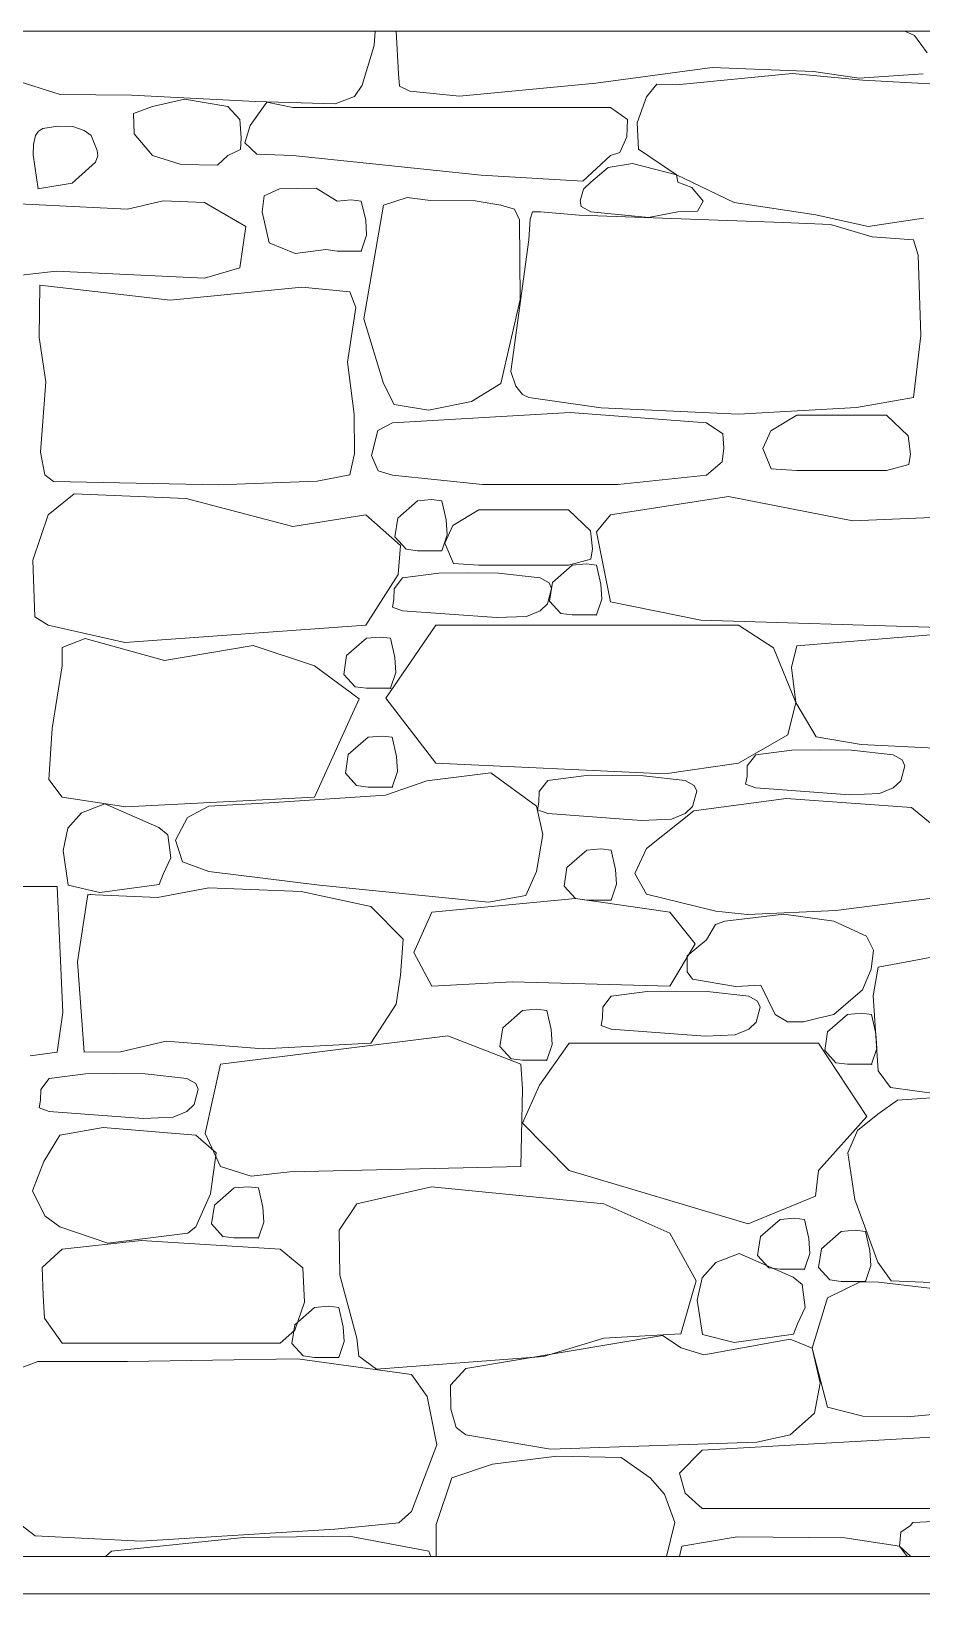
# Model space of a CAD drawing. Header units: millimetres. Extents: x 2399 to 111977, y 1313 to 59551.
# Drawn here: x 37740 to 38907, y 29122 to 31170 of the extents above; entities that cross this region are included whole.
import ezdxf

# ---------------------------------------------------------------- set-up
doc = ezdxf.new("R2010")
doc.units = ezdxf.units.MM
doc.layers.add('hatch1', color=7, linetype='Continuous', lineweight=20, true_color=0x6a6a6a)
doc.layers.add('main line', color=7, linetype='Continuous', lineweight=13)

# ---------------------------------------------------------------- blocks, each defined once
blk = doc.blocks.new('*X7')
at = {"layer": 'hatch1', "color": 251, "linetype": 'Continuous', "lineweight": 20, "true_color": 0x6a6a6a}
for p, q in [((34062, 7766.6), (34063.2, 7785.2)), ((34090.8, 7785.2), (34094, 7729.5)), ((34770.7, 7779.4), (34757.8, 7785.2)), ((34046.4, 7714.3), (34062, 7766.6)), ((34787.2, 7756.7), (34770.7, 7779.4)), ((34094, 7729.5), (34095.4, 7713.1)), ((34352.7, 7717.1), (34505.1, 7737.6)), ((34610, 7730), (34458.3, 7714.9)), ((34505.1, 7737.6), (34638, 7732.3)), ((34702.8, 7721), (34610, 7730)), ((34638, 7732.3), (34698, 7723.8)), ((34698, 7723.8), (34781.8, 7729.5)), ((34814.8, 7714.9), (34702.8, 7721)), ((33597.9, 7718.7), (33650.1, 7702.1)), ((33650.1, 7702.1), (33743.6, 7701.2)), ((33743.6, 7701.2), (33906.5, 7693.2)), ((34036.1, 7699.7), (34046.4, 7714.3)), ((34095.4, 7713.1), (34108.8, 7706.7)), ((34108.8, 7706.7), (34173.9, 7700.2)), ((34173.9, 7700.2), (34352.7, 7717.1)), ((34432.7, 7715.9), (34419.2, 7699)), ((34458.3, 7714.9), (34432.7, 7715.9)), ((33771.2, 7686.6), (33746.2, 7677.4)), ((33813.1, 7696.3), (33771.2, 7686.6)), ((33870.2, 7686.6), (33813.1, 7696.3)), ((33885.8, 7669.6), (33870.2, 7686.6)), ((33921.3, 7692.1), (33899.2, 7661.5)), ((33906.5, 7693.2), (34010.7, 7690.1)), ((33955.4, 7685.2), (33921.3, 7692.1)), ((34371.9, 7685.2), (33955.4, 7685.2)), ((34010.7, 7690.1), (34036.1, 7699.7)), ((34394.1, 7669.3), (34371.9, 7685.2)), ((34419.2, 7699), (34406.9, 7665.3)), ((33647.4, 7660.6), (33627.7, 7657.9)), ((33666.7, 7660.3), (33647.4, 7660.6)), ((33681.8, 7655.2), (33666.7, 7660.3)), ((33746.2, 7677.4), (33747.3, 7650.6)), ((33887.6, 7645.5), (33885.8, 7669.6)), ((33899.2, 7661.5), (33892.5, 7639)), ((34393.4, 7646.9), (34394.1, 7669.3)), ((34406.9, 7665.3), (34408.8, 7630.6)), ((33617.8, 7648.5), (33615.1, 7636.9)), ((33621.8, 7654.3), (33617.8, 7648.5)), ((33627.7, 7657.9), (33621.8, 7654.3)), ((33690.8, 7648.5), (33681.8, 7655.2)), ((33697.1, 7633.2), (33690.8, 7648.5)), ((33747.3, 7650.6), (33771.2, 7622.5)), ((33886.5, 7630.3), (33887.6, 7645.5)), ((33892.5, 7639), (33908.3, 7624.1)), ((34384.2, 7626.3), (34393.4, 7646.9)), ((33615.1, 7636.9), (33614.8, 7623.2)), ((33614.8, 7623.2), (33621.2, 7578.6)), ((33696.7, 7613.7), (33699.5, 7622.1)), ((33698.7, 7628.8), (33697.1, 7633.2)), ((33699.5, 7622.1), (33698.7, 7628.8)), ((33771.2, 7622.5), (33809.1, 7610.7)), ((33856.6, 7609.6), (33870.2, 7622.5)), ((33870.2, 7622.5), (33886.5, 7630.3)), ((33908.3, 7624.1), (33955.4, 7622.5)), ((33955.4, 7622.5), (34202.4, 7596.6)), ((34335.5, 7588.6), (34371.9, 7622.5)), ((34371.9, 7622.5), (34384.2, 7626.3)), ((34408.8, 7630.6), (34458.3, 7597.2)), ((33666.1, 7585.9), (33696.7, 7613.7)), ((33809.1, 7610.7), (33856.6, 7609.6)), ((34368.8, 7606.6), (34345.9, 7587.5)), ((34400.8, 7612), (34368.8, 7606.6)), ((34458.3, 7597.2), (34400.8, 7612)), ((33620.9, 7578.5), (33666.1, 7585.9)), ((33937.8, 7578.7), (33917.8, 7569.4)), ((33986, 7579.3), (33937.8, 7578.7)), ((34013.4, 7562.5), (33986, 7579.3)), ((34202.4, 7596.6), (34335.5, 7588.6)), ((34336.4, 7578.3), (34332.3, 7563)), ((34345.9, 7587.5), (34336.4, 7578.3)), ((34458.3, 7597.2), (34534.2, 7560.7)), ((34460.1, 7587.5), (34458.3, 7597.2)), ((34478.5, 7580.5), (34460.1, 7587.5)), ((34493.2, 7562.4), (34478.5, 7580.5)), ((33738.5, 7552.1), (33562, 7560.8)), ((33785.2, 7562.9), (33738.5, 7552.1)), ((33839.4, 7560.8), (33785.2, 7562.9)), ((33893.9, 7529.2), (33839.4, 7560.8)), ((33917.8, 7569.4), (33915.2, 7548.5)), ((34031.9, 7564.1), (34013.4, 7562.5)), ((34045.1, 7562.5), (34031.9, 7564.1)), ((34050.9, 7537.4), (34045.1, 7562.5)), ((34074.2, 7557.2), (34048.5, 7408.3)), ((34105.4, 7567.2), (34074.2, 7557.2)), ((34135.8, 7563.5), (34105.4, 7567.2)), ((34194.4, 7562.7), (34135.8, 7563.5)), ((34228, 7557.2), (34194.4, 7562.7)), ((34245.9, 7551.8), (34228, 7557.2)), ((34332.3, 7563), (34333.3, 7555.5)), ((34485.8, 7549.5), (34493.2, 7562.4)), ((34534.2, 7560.7), (34641.2, 7544.4)), ((33915.2, 7548.5), (33924.5, 7507.7)), ((34052.1, 7517.8), (34050.9, 7537.4)), ((34252.7, 7538), (34245.9, 7551.8)), ((34253.5, 7433.5), (34252.7, 7538)), ((34266.4, 7538.7), (34264.9, 7511.6)), ((34269.5, 7548.4), (34266.4, 7538.7)), ((34280.2, 7548.7), (34269.5, 7548.4)), ((34330.6, 7544.2), (34280.2, 7548.7)), ((34598.2, 7534.5), (34330.6, 7544.2)), ((34333.3, 7555.5), (34345.9, 7548.6)), ((34345.9, 7548.6), (34421.9, 7541)), ((34421.9, 7541), (34460.1, 7548.6)), ((34460.1, 7548.6), (34485.8, 7549.5)), ((34641.2, 7544.4), (34709.9, 7529.4)), ((34709.9, 7529.4), (34782.3, 7540.1)), ((33885.8, 7475.2), (33893.9, 7529.2)), ((34045.1, 7497.1), (34052.1, 7517.8)), ((34660.5, 7532.1), (34598.2, 7534.5)), ((34715, 7515.8), (34660.5, 7532.1)), ((34769.2, 7511.6), (34715, 7515.8)), ((33924.5, 7507.7), (33958.4, 7493.7)), ((33958.4, 7493.7), (33998.4, 7499.1)), ((33998.4, 7499.1), (34013.4, 7497.1)), ((34013.4, 7497.1), (34045.1, 7497.1)), ((34264.9, 7511.6), (34244.6, 7364.4)), ((34775.4, 7491.6), (34769.2, 7511.6)), ((33839.4, 7461.4), (33885.8, 7475.2)), ((34778.6, 7386.5), (34775.4, 7491.6)), ((33562, 7461.4), (33645.1, 7470.7)), ((33645.1, 7470.7), (33839.4, 7461.4)), ((33623.7, 7452.4), (33622.9, 7384)), ((33794.3, 7432.8), (33623.7, 7452.4)), ((33967.3, 7449.7), (33794.3, 7432.8)), ((34030.2, 7443.7), (33967.3, 7449.7)), ((34037.8, 7423.1), (34030.2, 7443.7)), ((34027.2, 7351.6), (34037.8, 7423.1)), ((34228, 7323.5), (34253.5, 7433.5)), ((34048.5, 7408.3), (34074.2, 7323.5)), ((33622.9, 7384), (33631.5, 7325.5)), ((34769.2, 7305), (34778.6, 7386.5)), ((34244.6, 7364.4), (34241.1, 7339.2)), ((34035.9, 7283.5), (34027.2, 7351.6)), ((34241.1, 7339.2), (34247.6, 7320.2)), ((33631.5, 7325.5), (33624.3, 7233.7)), ((34074.2, 7323.5), (34088, 7296)), ((34189.7, 7299.9), (34228, 7323.5)), ((34247.6, 7320.2), (34256.6, 7309.2)), ((34088, 7296), (34133.1, 7288.6)), ((34133.1, 7288.6), (34189.7, 7299.9)), ((34256.6, 7309.2), (34264.9, 7305)), ((34264.9, 7305), (34359.7, 7291.8)), ((34359.7, 7291.8), (34539.6, 7283.2)), ((34539.6, 7283.2), (34694.3, 7292)), ((34694.3, 7292), (34769.2, 7305)), ((34036.4, 7231.8), (34035.9, 7283.5)), ((34086, 7272), (34066.9, 7261.9)), ((34319.2, 7285.7), (34086, 7272)), ((34497.9, 7272), (34319.2, 7285.7)), ((34519.3, 7257.7), (34497.9, 7272)), ((34616.1, 7281.9), (34582, 7261.6)), ((34733.6, 7281.9), (34616.1, 7281.9)), ((34762.3, 7254.8), (34733.6, 7281.9)), ((34066.9, 7261.9), (34058.3, 7229.3)), ((34520.3, 7238.8), (34519.3, 7257.7)), ((34582, 7261.6), (34571.5, 7238.3)), ((34765.1, 7230.8), (34762.3, 7254.8)), ((33624.3, 7233.7), (33630.2, 7203.7)), ((34030.2, 7203.7), (34036.4, 7231.8)), ((34058.3, 7229.3), (34067.1, 7209.2)), ((34518.3, 7220.9), (34520.3, 7238.8)), ((34571.5, 7238.3), (34582.5, 7211.6)), ((34762.9, 7217.3), (34765.1, 7230.8)), ((34067.1, 7209.2), (34086, 7203.4)), ((34497.9, 7203.4), (34518.3, 7220.9)), ((34582.5, 7211.6), (34616.1, 7209.3)), ((34616.1, 7209.3), (34733.6, 7209.3)), ((34733.6, 7209.3), (34762.9, 7217.3)), ((33630.2, 7203.7), (33641.7, 7195.1)), ((33641.7, 7195.1), (33858.1, 7190.8)), ((33858.1, 7190.8), (33987.1, 7195.6)), ((33987.1, 7195.6), (34030.2, 7203.7)), ((34086, 7203.4), (34204, 7191)), ((34204, 7191), (34381.5, 7191.3)), ((34381.5, 7191.3), (34497.9, 7203.4)), ((33668.8, 7178.9), (33634.6, 7151.4)), ((33815.5, 7172.9), (33668.8, 7178.9)), ((33955.2, 7136.2), (33815.5, 7172.9)), ((34118.9, 7169.7), (34092.9, 7147.1)), ((34137.3, 7171.4), (34118.9, 7169.7)), ((34150.6, 7169.7), (34137.3, 7171.4)), ((34156.3, 7144.7), (34150.6, 7169.7)), ((34526.6, 7175.2), (34371.9, 7151.4)), ((34689.7, 7143.5), (34526.6, 7175.2)), ((33634.6, 7151.4), (33614.2, 7091.8)), ((34050.9, 7151.4), (33955.2, 7136.2)), ((34096.4, 7111.2), (34050.9, 7151.4)), ((34199.3, 7157.8), (34165.3, 7137.5)), ((34316.8, 7157.8), (34199.3, 7157.8)), ((34345.5, 7130.6), (34316.8, 7157.8)), ((34371.9, 7151.4), (34353.7, 7129)), ((34876.2, 7151.4), (34689.7, 7143.5)), ((34092.9, 7147.1), (34089.2, 7122.6)), ((34165.3, 7137.5), (34154.7, 7114.2)), ((34157.6, 7125), (34156.3, 7144.7)), ((34348.4, 7106.7), (34345.5, 7130.6)), ((34353.7, 7129), (34371.9, 7037.2)), ((34089.2, 7122.6), (34103.9, 7106.3)), ((34093.5, 7073.2), (34096.4, 7111.2)), ((34103.9, 7106.3), (34118.9, 7104.4)), ((34150.6, 7104.4), (34157.6, 7125)), ((34154.7, 7114.2), (34165.8, 7087.5)), ((34346.1, 7093.2), (34348.4, 7106.7)), ((33614.2, 7091.8), (33617.1, 7017.8)), ((34118.9, 7104.4), (34150.6, 7104.4)), ((34165.8, 7087.5), (34199.3, 7085.2)), ((34316.8, 7085.2), (34346.1, 7093.2)), ((34340.2, 7087), (34321.8, 7085.4)), ((34353.4, 7085.4), (34340.2, 7087)), ((34050.9, 7006.9), (34093.5, 7073.2)), ((34099.3, 7068.8), (34088.2, 7054.3)), ((34146.6, 7075), (34099.3, 7068.8)), ((34184.1, 7075.2), (34146.6, 7075)), ((34225, 7074.9), (34184.1, 7075.2)), ((34199.3, 7085.2), (34316.8, 7085.2)), ((34279.6, 7068.8), (34225, 7074.9)), ((34291.3, 7062.4), (34279.6, 7068.8)), ((34321.8, 7085.4), (34295.7, 7062.8)), ((34359.2, 7060.3), (34353.4, 7085.4)), ((34088.2, 7054.3), (34087.8, 7040.4)), ((34289.4, 7034.8), (34294.7, 7054.7)), ((34294.7, 7054.7), (34291.3, 7062.4)), ((34295.7, 7062.8), (34292, 7038.2)), ((34360.4, 7040.7), (34359.2, 7060.3)), ((34087.8, 7040.4), (34086, 7030.5)), ((34086, 7030.5), (34099.3, 7025.6)), ((34099.3, 7025.6), (34222.2, 7016.6)), ((34261.6, 7018.1), (34279.6, 7025.6)), ((34279.6, 7025.6), (34289.4, 7034.8)), ((34292, 7038.2), (34306.8, 7022)), ((34353.4, 7020.1), (34360.4, 7040.7)), ((34371.9, 7037.2), (34490.3, 7013.5)), ((33617.1, 7017.8), (33634.6, 7006.9)), ((33634.6, 7006.9), (33734.9, 6983.9)), ((33734.9, 6983.9), (34050.9, 7006.9)), ((34142.9, 7006.9), (34077.5, 6910.9)), ((34539.6, 7006.9), (34142.9, 7006.9)), ((34222.2, 7016.6), (34261.6, 7018.1)), ((34306.8, 7022), (34321.8, 7020.1)), ((34321.8, 7020.1), (34353.4, 7020.1)), ((34490.3, 7013.5), (34803.9, 7003.6)), ((34585.5, 6977), (34539.6, 7006.9)), ((33683.2, 6989.4), (33652.8, 6977.6)), ((33786.9, 6960.5), (33683.2, 6989.4)), ((34051.9, 6989.5), (34025.8, 6966.9)), ((34070.3, 6991.1), (34051.9, 6989.5)), ((34083.6, 6989.5), (34070.3, 6991.1)), ((34089.3, 6964.4), (34083.6, 6989.5)), ((34853.4, 6999.2), (34616.1, 6979.8)), ((33652.8, 6977.6), (33653, 6953.4)), ((33903.2, 6980.2), (33786.9, 6960.5)), ((33983.9, 6953.4), (33903.2, 6980.2)), ((34025.8, 6966.9), (34022.2, 6942.3)), ((34090.6, 6944.8), (34089.3, 6964.4)), ((34614.9, 6905.2), (34585.5, 6977)), ((34616.1, 6979.8), (34609.2, 6951.4)), ((33653, 6953.4), (33639.6, 6871.3)), ((34042.3, 6910.1), (33983.9, 6953.4)), ((34022.2, 6942.3), (34036.9, 6926.1)), ((34083.6, 6924.1), (34090.6, 6944.8)), ((34609.2, 6951.4), (34614.9, 6905.2)), ((34036.9, 6926.1), (34051.9, 6924.1)), ((34051.9, 6924.1), (34083.6, 6924.1)), ((33983.9, 6781.4), (34042.3, 6910.1)), ((34077.5, 6910.9), (34142.9, 6826)), ((34604.2, 6863.1), (34614.9, 6905.2)), ((34614.9, 6905.2), (34641.6, 6860.4)), ((33639.6, 6871.3), (33635.2, 6804.4)), ((34072.4, 6861.4), (34054, 6859.8)), ((34085.7, 6859.8), (34072.4, 6861.4)), ((34539.6, 6826), (34604.2, 6863.1)), ((34641.6, 6860.4), (34700.5, 6850.4)), ((34054, 6859.8), (34027.9, 6837.2)), ((34091.4, 6834.8), (34085.7, 6859.8)), ((34609.7, 6843), (34562.4, 6836.8)), ((34647.2, 6843.2), (34609.7, 6843)), ((34688, 6842.9), (34647.2, 6843.2)), ((34742.6, 6836.8), (34688, 6842.9)), ((34700.5, 6850.4), (34894.6, 6840.6)), ((34027.9, 6837.2), (34024.3, 6812.7)), ((34092.7, 6815.1), (34091.4, 6834.8)), ((34142.9, 6826), (34443.3, 6811.9)), ((34443.3, 6811.9), (34539.6, 6826)), ((34551.3, 6822.2), (34550.9, 6808.3)), ((34562.4, 6836.8), (34551.3, 6822.2)), ((34754.4, 6830.3), (34742.6, 6836.8)), ((34752.5, 6802.7), (34757.8, 6822.6)), ((34757.8, 6822.6), (34754.4, 6830.3)), ((33635.2, 6804.4), (33653, 6781.4)), ((34024.3, 6812.7), (34039, 6796.4)), ((34131, 6802.8), (34076.9, 6783.9)), ((34085.7, 6794.5), (34092.7, 6815.1)), ((34215, 6813.3), (34131, 6802.8)), ((34275, 6769.5), (34215, 6813.3)), ((34289.5, 6803.1), (34278.4, 6788.6)), ((34336.8, 6809.3), (34289.5, 6803.1)), ((34374.3, 6809.6), (34336.8, 6809.3)), ((34415.2, 6809.2), (34374.3, 6809.6)), ((34469.8, 6803.1), (34415.2, 6809.2)), ((34481.5, 6796.7), (34469.8, 6803.1)), ((34550.9, 6808.3), (34549.1, 6798.4)), ((34742.6, 6793.5), (34752.5, 6802.7)), ((33653, 6781.4), (33736.5, 6768.7)), ((33736.5, 6768.7), (33983.9, 6781.4)), ((34076.9, 6783.9), (33924.4, 6773.9)), ((34039, 6796.4), (34054, 6794.5)), ((34054, 6794.5), (34085.7, 6794.5)), ((34278.4, 6788.6), (34278, 6774.7)), ((34479.6, 6769.1), (34484.9, 6789)), ((34602.3, 6779.4), (34481.1, 6763.4)), ((34484.9, 6789), (34481.5, 6796.7)), ((34549.1, 6798.4), (34562.4, 6793.5)), ((34562.4, 6793.5), (34685.3, 6784.5)), ((34766.6, 6768), (34602.3, 6779.4)), ((34685.3, 6784.5), (34724.7, 6786.1)), ((34724.7, 6786.1), (34742.6, 6793.5)), ((33678.4, 6760.7), (33660.3, 6740.8)), ((33709, 6772.5), (33678.4, 6760.7)), ((33779.7, 6741.4), (33709, 6772.5)), ((33845.1, 6769.5), (33817.3, 6754.8)), ((33924.4, 6773.9), (33845.1, 6769.5)), ((34283.3, 6732.4), (34275, 6769.5)), ((34278, 6774.7), (34276.2, 6764.8)), ((34276.2, 6764.8), (34289.5, 6759.9)), ((34289.5, 6759.9), (34412.4, 6750.9)), ((34481.1, 6763.4), (34419.2, 6713.9)), ((34451.8, 6752.4), (34469.8, 6759.9)), ((34469.8, 6759.9), (34479.6, 6769.1)), ((34831.6, 6713.9), (34766.6, 6768)), ((33660.3, 6740.8), (33654, 6711.5)), ((33791.5, 6731.9), (33779.7, 6741.4)), ((33817.3, 6754.8), (33801.6, 6725.1)), ((34412.4, 6750.9), (34451.8, 6752.4)), ((33795.3, 6701.8), (33791.5, 6731.9)), ((33801.6, 6725.1), (33810.5, 6696.7)), ((34275, 6684.1), (34283.3, 6732.4)), ((33654, 6711.5), (33660.7, 6666.2)), ((33785.2, 6680.5), (33795.3, 6701.8)), ((33810.5, 6696.7), (33845.1, 6684.1)), ((34340.9, 6711.8), (34314.8, 6689.2)), ((34359.3, 6713.4), (34340.9, 6711.8)), ((34372.6, 6711.8), (34359.3, 6713.4)), ((34378.3, 6686.7), (34372.6, 6711.8)), ((34419.2, 6713.9), (34403.9, 6681.2)), ((33780.1, 6666.8), (33785.2, 6680.5)), ((33845.1, 6684.1), (33990.1, 6666)), ((34260.7, 6652.4), (34275, 6684.1)), ((34314.8, 6689.2), (34311.2, 6664.6)), ((34379.6, 6667.1), (34378.3, 6686.7)), ((34403.9, 6681.2), (34419.2, 6654)), ((33646.3, 6664.3), (33514.5, 6664.3)), ((33653.8, 6499), (33646.3, 6664.3)), ((33660.7, 6666.2), (33702.3, 6656.2)), ((33702.3, 6656.2), (33780.1, 6666.8)), ((33845.1, 6662.7), (33777.9, 6649.7)), ((33966.1, 6657.6), (33845.1, 6662.7)), ((34057.7, 6637.9), (33966.1, 6657.6)), ((33990.1, 6666), (34212.1, 6643.5)), ((34311.2, 6664.6), (34325.9, 6648.4)), ((34372.6, 6646.4), (34379.6, 6667.1)), ((33686.7, 6653.8), (33673, 6565.3)), ((33690.5, 6654), (33686.7, 6653)), ((33777.9, 6649.7), (33686.7, 6653.8)), ((34100.2, 6595), (34057.7, 6637.9)), ((34325.9, 6648.4), (34137.7, 6630.7)), ((34212.1, 6643.5), (34260.7, 6652.4)), ((34325.9, 6648.4), (34340.9, 6646.4)), ((34449.6, 6630.7), (34325.9, 6648.4)), ((34340.9, 6646.4), (34372.6, 6646.4)), ((34419.2, 6654), (34510.2, 6631.9)), ((34667.2, 6632.7), (34831.6, 6654)), ((34137.7, 6630.7), (34114.1, 6577.8)), ((34483.1, 6589), (34449.6, 6630.7)), ((34521.7, 6618.8), (34509.7, 6614.5)), ((34510.2, 6631.9), (34551.4, 6627.5)), ((34599.2, 6628.1), (34521.7, 6618.8)), ((34551.4, 6627.5), (34667.2, 6632.7)), ((34664.9, 6618.8), (34599.2, 6628.1)), ((34707.5, 6599.2), (34664.9, 6618.8)), ((34096.6, 6548), (34100.2, 6595)), ((34497.9, 6594.5), (34472.5, 6573.2)), ((34509.7, 6614.5), (34497.9, 6594.5)), ((34716.8, 6580.9), (34707.5, 6599.2)), ((34114.1, 6577.8), (34137.7, 6533.8)), ((34449.6, 6533.8), (34483.1, 6589)), ((34713.8, 6555.8), (34716.8, 6580.9)), ((34830.3, 6578.7), (34723, 6558.7)), ((33673, 6565.3), (33681.6, 6447.1)), ((34472.5, 6573.2), (34472.4, 6552.5)), ((34702.2, 6528.9), (34713.8, 6555.8)), ((34723, 6558.7), (34716.1, 6521)), ((34091, 6510.2), (34096.6, 6548)), ((34137.7, 6533.8), (34243.5, 6539.5)), ((34243.5, 6539.5), (34449.6, 6533.8)), ((34472.4, 6552.5), (34479.6, 6542.6)), ((34479.6, 6542.6), (34535.9, 6533)), ((34535.9, 6533), (34569.1, 6535.1)), ((34569.1, 6535.1), (34587.6, 6496.6)), ((34372.8, 6520.5), (34361.7, 6505.9)), ((34420.1, 6526.7), (34372.8, 6520.5)), ((34457.6, 6526.9), (34420.1, 6526.7)), ((34498.5, 6526.6), (34457.6, 6526.9)), ((34553.1, 6520.5), (34498.5, 6526.6)), ((34564.8, 6514), (34553.1, 6520.5)), ((34568.3, 6506.3), (34564.8, 6514)), ((34664.9, 6496.6), (34702.2, 6528.9)), ((34716.1, 6521), (34723, 6422.7)), ((33646.3, 6447.1), (33653.8, 6499)), ((34057.7, 6459), (34091, 6510.2)), ((34256.6, 6501.8), (34230.5, 6479.2)), ((34275, 6503.4), (34256.6, 6501.8)), ((34288.2, 6501.8), (34275, 6503.4)), ((34294, 6476.7), (34288.2, 6501.8)), ((34361.3, 6492), (34359.5, 6482.2)), ((34361.7, 6505.9), (34361.3, 6492)), ((34562.9, 6486.4), (34568.3, 6506.3)), ((34587.6, 6496.6), (34604, 6486.9)), ((34644.2, 6491.6), (34664.9, 6496.6)), ((34682.5, 6496.6), (34656.5, 6473.9)), ((34700.9, 6498.2), (34682.5, 6496.6)), ((34714.2, 6496.6), (34700.9, 6498.2)), ((34719.9, 6471.5), (34714.2, 6496.6)), ((34230.5, 6479.2), (34226.8, 6454.7)), ((34295.2, 6457.1), (34294, 6476.7)), ((34359.5, 6482.2), (34372.8, 6477.2)), ((34372.8, 6477.2), (34495.8, 6468.2)), ((34535.2, 6469.8), (34553.1, 6477.2)), ((34553.1, 6477.2), (34562.9, 6486.4)), ((34604, 6486.9), (34624.9, 6486.9)), ((34624.9, 6486.9), (34644.2, 6491.6)), ((34656.5, 6473.9), (34652.8, 6449.4)), ((34721.2, 6451.9), (34719.9, 6471.5)), ((33729.2, 6447.7), (33789.2, 6461.4)), ((33789.2, 6461.4), (33916.5, 6451.5)), ((34158.8, 6468.3), (33860.3, 6431.3)), ((33916.5, 6451.5), (34057.7, 6459)), ((34254.4, 6431.3), (34158.8, 6468.3)), ((34226.8, 6454.7), (34241.6, 6438.4)), ((34317.7, 6459), (34278.6, 6403.8)), ((34288.2, 6436.5), (34295.2, 6457.1)), ((34644.5, 6459), (34317.7, 6459)), ((34495.8, 6468.2), (34535.2, 6469.8)), ((34708.1, 6362.6), (34644.5, 6459)), ((34714.2, 6431.2), (34721.2, 6451.9)), ((33610.8, 6442.4), (33646.3, 6447.1)), ((33681.1, 6447.1), (33729.2, 6447.7)), ((33860.3, 6431.3), (33840.5, 6340.7)), ((34241.6, 6438.4), (34256.6, 6436.5)), ((34256.7, 6399.1), (34254.4, 6431.3)), ((34256.6, 6436.5), (34288.2, 6436.5)), ((34652.8, 6449.4), (34667.5, 6433.1)), ((34667.5, 6433.1), (34682.5, 6431.2)), ((34682.5, 6431.2), (34714.2, 6431.2)), ((33636, 6412.6), (33624.9, 6398.1)), ((33683.3, 6418.8), (33636, 6412.6)), ((33720.8, 6419), (33683.3, 6418.8)), ((33761.7, 6418.7), (33720.8, 6419)), ((33816.3, 6412.6), (33761.7, 6418.7)), ((33828, 6406.1), (33816.3, 6412.6)), ((34723, 6422.7), (34739.2, 6400.6)), ((33624.9, 6398.1), (33624.5, 6384.1)), ((33826.1, 6378.6), (33831.4, 6398.4)), ((33831.4, 6398.4), (33828, 6406.1)), ((34254.4, 6297.3), (34256.7, 6399.1)), ((34278.6, 6403.8), (34256.7, 6354)), ((34739.2, 6400.6), (34803, 6392)), ((34928.2, 6397.5), (34748.3, 6384)), ((33624.5, 6384.1), (33622.7, 6374.3)), ((33622.7, 6374.3), (33636, 6369.4)), ((33636, 6369.4), (33758.9, 6360.3)), ((33798.3, 6361.9), (33816.3, 6369.4)), ((33816.3, 6369.4), (33826.1, 6378.6)), ((34748.3, 6384), (34722.4, 6365.9)), ((33706.5, 6348.5), (33649.7, 6338.2)), ((33828, 6338.2), (33706.5, 6348.5)), ((33758.9, 6360.3), (33798.3, 6361.9)), ((34256.7, 6354), (34317.7, 6292)), ((34644.5, 6292), (34708.1, 6362.6)), ((34722.4, 6365.9), (34695.7, 6344.3)), ((33649.7, 6338.2), (33628.8, 6303.7)), ((33854.9, 6315), (33828, 6338.2)), ((33840.5, 6340.7), (33860.3, 6297.3)), ((34695.7, 6344.3), (34683.2, 6315.3)), ((33847.4, 6261.3), (33854.9, 6315)), ((34683.2, 6315.3), (34692.1, 6253.8)), ((33628.8, 6303.7), (33613.8, 6265.2)), ((33860.3, 6297.3), (33900.5, 6284.8)), ((33900.5, 6284.8), (33951.5, 6290.4)), ((33951.5, 6290.4), (34254.4, 6297.3)), ((34317.7, 6292), (34552.4, 6222)), ((34640.8, 6258.3), (34644.5, 6292)), ((33878.5, 6269.1), (33852.5, 6246.4)), ((33896.9, 6270.7), (33878.5, 6269.1)), ((33910.2, 6269.1), (33896.9, 6270.7)), ((33915.9, 6244), (33910.2, 6269.1)), ((34137.2, 6270.7), (34039.2, 6248.4)), ((34363.3, 6248.4), (34137.2, 6270.7)), ((33613.8, 6265.2), (33630.2, 6232.5)), ((33828, 6218.1), (33847.4, 6261.3)), ((33852.5, 6246.4), (33848.8, 6221.9)), ((34039.2, 6248.4), (34016, 6213.7)), ((34449.6, 6210.1), (34363.3, 6248.4)), ((34552.4, 6222), (34640.8, 6258.3)), ((34692.1, 6253.8), (34722.4, 6171.9)), ((33630.2, 6232.5), (33649.7, 6218.1)), ((33917.2, 6224.4), (33915.9, 6244)), ((34594.5, 6227.9), (34568.5, 6205.3)), ((34613, 6229.5), (34594.5, 6227.9)), ((34626.2, 6227.9), (34613, 6229.5)), ((34632, 6202.8), (34626.2, 6227.9)), ((33649.7, 6218.1), (33712.9, 6196.6)), ((33712.9, 6196.6), (33817.8, 6210.1)), ((33817.8, 6210.1), (33828, 6218.1)), ((33848.8, 6221.9), (33863.5, 6205.7)), ((33863.5, 6205.7), (33878.5, 6203.7)), ((33910.2, 6203.7), (33917.2, 6224.4)), ((34016, 6213.7), (34016.8, 6154.8)), ((34484.2, 6147.3), (34449.6, 6210.1)), ((34568.5, 6205.3), (34564.8, 6180.8)), ((34674.4, 6212.1), (34648.4, 6189.4)), ((34692.8, 6213.7), (34674.4, 6212.1)), ((34706.1, 6212.1), (34692.8, 6213.7)), ((34711.9, 6187), (34706.1, 6212.1)), ((33653, 6189), (33626.6, 6164.7)), ((33756.6, 6200.1), (33653, 6189)), ((33938.8, 6189), (33756.6, 6200.1)), ((33878.5, 6203.7), (33910.2, 6203.7)), ((33968.6, 6164.4), (33938.8, 6189)), ((34633.2, 6183.2), (34632, 6202.8)), ((34648.4, 6189.4), (34644.7, 6164.9)), ((34713.1, 6167.4), (34711.9, 6187)), ((33626.6, 6164.7), (33627.9, 6128.2)), ((33970.8, 6119.3), (33968.6, 6164.4)), ((34510.1, 6171.3), (34492, 6151.5)), ((34540.7, 6183.2), (34510.1, 6171.3)), ((34611.4, 6152.1), (34540.7, 6183.2)), ((34564.8, 6180.8), (34579.5, 6164.5)), ((34579.5, 6164.5), (34594.5, 6162.6)), ((34626.2, 6162.6), (34633.2, 6183.2)), ((34644.7, 6164.9), (34659.4, 6148.7)), ((34706.1, 6146.7), (34713.1, 6167.4)), ((34722.4, 6171.9), (34739.7, 6147.3)), ((34016.8, 6154.8), (34039.2, 6072.2)), ((34464.3, 6078.1), (34484.2, 6147.3)), ((34492, 6151.5), (34485.7, 6122.1)), ((34594.5, 6162.6), (34626.2, 6162.6)), ((34623.2, 6142.6), (34611.4, 6152.1)), ((34699.3, 6146.2), (34656.4, 6125)), ((34659.4, 6148.7), (34674.4, 6146.7)), ((34674.4, 6146.7), (34706.1, 6146.7)), ((34723.1, 6145.6), (34699.3, 6146.2)), ((34900.6, 6125), (34723.1, 6145.6)), ((34739.7, 6147.3), (34838.5, 6143.4)), ((33627.9, 6128.2), (33629.9, 6098.6)), ((34627, 6112.5), (34623.2, 6142.6)), ((34656.4, 6125), (34636.2, 6059.3)), ((33957.8, 6082.8), (33970.8, 6119.3)), ((33983.9, 6112.4), (33957.9, 6089.8)), ((34002.4, 6114), (33983.9, 6112.4)), ((34015.6, 6112.4), (34002.4, 6114)), ((34021.4, 6087.3), (34015.6, 6112.4)), ((34485.7, 6122.1), (34492.4, 6076.9)), ((34616.9, 6091.1), (34627, 6112.5)), ((33629.9, 6098.6), (33653, 6065.6)), ((33938.8, 6065.6), (33957.8, 6082.8)), ((33957.9, 6089.8), (33954.2, 6065.3)), ((34022.6, 6067.7), (34021.4, 6087.3)), ((34611.8, 6077.5), (34616.9, 6091.1)), ((33653, 6065.6), (33938.8, 6065.6)), ((33954.2, 6065.3), (33969, 6049)), ((34015.6, 6047.1), (34022.6, 6067.7)), ((34039.2, 6072.2), (34042, 6048.8)), ((34440, 6075.6), (34182.4, 6032.7)), ((34283.9, 6048.2), (34363.3, 6072.2)), ((34363.3, 6072.2), (34464.3, 6078.1)), ((34464.6, 6059.6), (34440, 6075.6)), ((34492.4, 6076.9), (34534, 6066.8)), ((34607.5, 6070.9), (34494.2, 6050.4)), ((34534, 6066.8), (34611.8, 6077.5)), ((34636.2, 6059.3), (34607.5, 6070.9)), ((33621, 6041.8), (33576.1, 6024.7)), ((33689.4, 6041.8), (33621, 6041.8)), ((33738.6, 6041.8), (33670.3, 6041.8)), ((33961.4, 6045.2), (33738.6, 6041.8)), ((34111.1, 6024.7), (33961.4, 6045.2)), ((33969, 6049), (33983.9, 6047.1)), ((33983.9, 6047.1), (34015.6, 6047.1)), ((34042, 6048.8), (34064.9, 6031.6)), ((34064.9, 6031.6), (34283.9, 6048.2)), ((34494.2, 6050.4), (34464.6, 6059.6)), ((34647, 6013.1), (34636.2, 6059.3)), ((34636.2, 6059.3), (34656.4, 5981.8)), ((34131.4, 5995.6), (34111.1, 6024.7)), ((34182.4, 6032.7), (34162.1, 6010.8)), ((34162.1, 6010.8), (34162.6, 5979.3)), ((34639.2, 5974), (34647, 6013.1)), ((34144.1, 5932.5), (34131.4, 5995.6)), ((34656.4, 5981.8), (34702.6, 5970.2)), ((34761, 5969.1), (34900.6, 5981.8)), ((34162.6, 5979.3), (34169.3, 5955.2)), ((34607.5, 5945.5), (34639.2, 5974)), ((34702.6, 5970.2), (34761, 5969.1)), ((34169.3, 5955.2), (34182.4, 5945.5)), ((34182.4, 5945.5), (34293.3, 5927)), ((35001.6, 5954), (34492, 5925.6)), ((34563.7, 5935.8), (34607.5, 5945.5)), ((34111.1, 5845.1), (34144.1, 5932.5)), ((34293.3, 5927), (34563.7, 5935.8)), ((34492, 5925.6), (34462.4, 5895.4)), ((34217.2, 5907.3), (34163.9, 5889.4)), ((34301.3, 5917.6), (34217.2, 5907.3)), ((34385.7, 5915.9), (34301.3, 5917.6)), ((34424, 5889.4), (34385.7, 5915.9)), ((34163.9, 5889.4), (34143.5, 5827.9)), ((34442.7, 5868), (34424, 5889.4)), ((34462.4, 5895.4), (34469.8, 5868.9)), ((34456.3, 5830.7), (34442.7, 5868)), ((34469.8, 5868.9), (34492, 5849.1)), ((33576.1, 5845.1), (33617.4, 5813.2)), ((34094.3, 5830.1), (34111.1, 5845.1)), ((34492, 5849.1), (35001.6, 5849.1)), ((33756.5, 5806.3), (34010.4, 5822.1)), ((34010.4, 5822.1), (34094.3, 5830.1)), ((34143.5, 5827.9), (34143.1, 5786.1)), ((34445.3, 5786.1), (34456.3, 5830.7)), ((34752.7, 5817.9), (34750.7, 5799.6)), ((34765.1, 5826.8), (34752.7, 5817.9)), ((34768.5, 5830.5), (34765.1, 5826.8)), ((34795.6, 5831.8), (34768.5, 5830.5)), ((33617.4, 5813.2), (33756.5, 5806.3)), ((33890.9, 5810.8), (33717.7, 5793)), ((34029, 5812.8), (33890.9, 5810.8)), ((34133.6, 5793), (34029, 5812.8)), ((34465.6, 5799.6), (34462.4, 5786.1)), ((34537.9, 5811.9), (34465.6, 5799.6)), ((34679.1, 5810.5), (34537.9, 5811.9)), ((34750.7, 5799.6), (34679.1, 5810.5)), ((34761.1, 5786.1), (34750.7, 5799.6)), ((34750.7, 5799.6), (34765.8, 5786.1)), ((33717.7, 5793), (33709.9, 5786.1)), ((34136.2, 5786.1), (34133.6, 5793))]:
    blk.add_line(p, q, dxfattribs=at)
for p in [(34045.1, 7497.1), (34150.6, 7104.4), (34353.4, 7020.1), (34083.6, 6924.1), (34085.7, 6794.5), (34372.6, 6646.4), (34288.2, 6436.5), (34714.2, 6431.2), (33910.2, 6203.7), (34626.2, 6162.6), (34706.1, 6146.7), (34015.6, 6047.1)]:
    blk.add_point(p, dxfattribs=at)
blk = doc.blocks.new('Штриховка_4', base_point=(0, 2500))
at = {"layer": 'main line', "color": 7, "linetype": 'Continuous', "lineweight": 13}
for p, q in [((32955.1, 7785.2), (44567.3, 7785.2)), ((44567.3, 5786.1), (32955.1, 5786.1))]:
    blk.add_line(p, q, dxfattribs=at)
at = {"layer": 'hatch1', "color": 251, "linetype": 'Continuous', "lineweight": 20, "true_color": 0x6a6a6a}
blk.add_blockref('*X7', (0, 0), dxfattribs=at)

msp = doc.modelspace()

# ---------------------------------------------------------------- linework, layer by layer
at = {"layer": 'main line', "color": 7, "linetype": 'Continuous', "lineweight": 13}
for p, q in [((48200.1743, 31170.1973), (36854.7223, 31170.1973)), ((37553.6527, 31170.1973), (39844.0794, 31170.1973)), ((49845.2104, 29171.0932), (35985.6637, 29171.0932)), ((36007.9124, 29122.3094), (49782.284, 29122.3094))]:
    msp.add_line(p, q, dxfattribs=at)

# ---------------------------------------------------------------- block references
at = {"layer": 'hatch1', "color": 251, "linetype": 'Continuous', "lineweight": 20, "true_color": 0x6a6a6a}
msp.add_blockref('Штриховка_4', (4127.3381, 25885.0247), dxfattribs=at)

doc.saveas('drawing.dxf')
